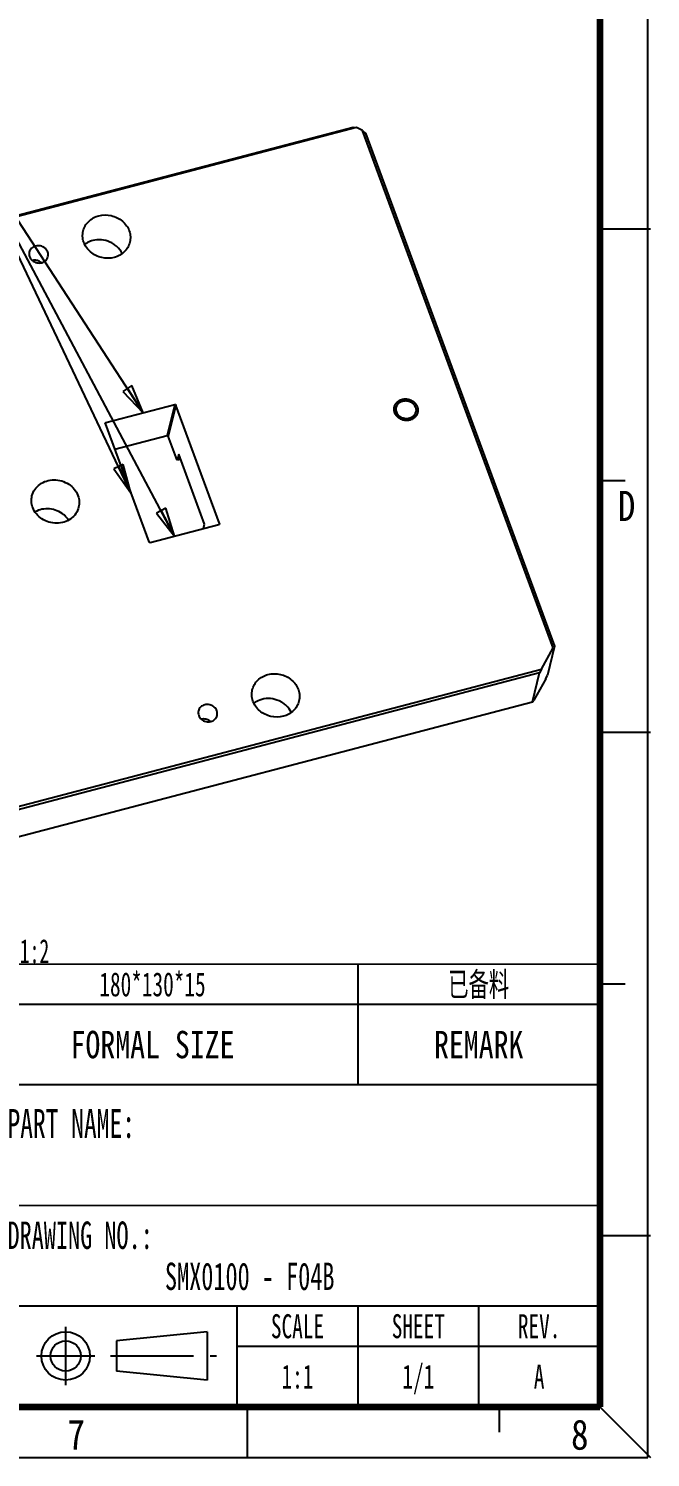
# Model space of a CAD drawing. Header units: millimetres. Extents: x 12 to 416, y 8 to 293.
# Drawn here: x 350.9 to 415.6, y 8.1 to 156.8 of the extents above; entities that cross this region are included whole.
import ezdxf

# ---------------------------------------------------------------- set-up
doc = ezdxf.new("R2010")
doc.units = ezdxf.units.MM
doc.header["$LTSCALE"] = 23.1
doc.linetypes.add('CENTER', pattern=[0.6, 0.375, -0.075, 0.075, -0.075])
doc.layers.get('0').update_dxf_attribs({"linetype": 'CONTINUOUS'})
doc.layers.add('DEFAULT_1', color=7, linetype='CENTER')
doc.layers.add('NOTE', color=7, linetype='CONTINUOUS')
doc.styles.get("Standard").update_dxf_attribs({"font": 'txt', "width": 0.6})
doc.styles.add('TEXTSTYLE_3', font='txt', dxfattribs={"width": 0.65})
doc.styles.add('TEXTSTYLE_4', font='txt', dxfattribs={"width": 0.8})
doc.styles.add('TEXTSTYLE_5', font='txt', dxfattribs={"width": 0.85})
doc.dimstyles.get("Standard").update_dxf_attribs({"dimtxt": 2.5, "dimasz": 3, "dimexe": 1.75, "dimexo": 0.875, "dimtad": 1, "dimdec": 3, "dimzin": 0, "dimdsep": 46, "dimtxsty": 'Standard', "dimblk": 'CLOSED', "dimblk1": 'CLOSED', "dimblk2": 'CLOSED', "dimcen": 0.09, "dimadec": 0, "dimazin": 0, "dimtol": 1, "dimtp": 0.001, "dimtm": 0.001, "dimtfac": 1, "dimtdec": 3, "dimtofl": 0, "dimtmove": 0, "dimatfit": 3, "dimldrblk": 'CLOSED', "dimfxl": 0, "dimtolj": 1, "dimtzin": 0, "dimarcsym": 0})

# ---------------------------------------------------------------- blocks, each defined once
blk = doc.blocks.new('*T42')
at = {"color": 2, "linetype": 'Continuous', "const_width": 0.2}
for points in [[(185.555, 46.06), (-0.1, 46.06)], [(0, 0), (0, 46.06)], [(10.58, 33.52), (10.58, 46.06)], [(23.18, 33.52), (23.18, 46.06)], [(66.18, 33.52), (66.18, 46.06)], [(77.58, 0), (77.58, 46.06)], [(97.58, 33.52), (97.58, 46.06)], [(117.58, 33.52), (117.58, 46.06)], [(160.315, 33.52), (160.315, 46.06)], [(185.455, 0), (185.455, 46.06)], [(185.455, 41.87), (0, 41.87)], [(185.455, 33.52), (0, 33.52)], [(30.36, 0), (30.36, 33.52)], [(54.89, 0), (54.89, 33.52)], [(122.72, 0), (122.72, 33.52)], [(77.58, 25.12), (30.36, 25.12)], [(185.455, 20.95), (77.58, 20.95)], [(77.58, 16.79), (30.36, 16.79)], [(122.72, 13.62), (77.58, 13.62)], [(185.455, 10.48), (122.72, 10.48)], [(147.745, 0), (147.745, 10.48)], [(160.315, 0), (160.315, 10.48)], [(172.885, 0), (172.885, 10.48)], [(77.58, 8.4), (30.36, 8.4)], [(122.72, 6.29), (77.58, 6.29)], [(185.455, 6.29), (147.745, 6.29)], [(185.555, 0), (-0.1, 0)]]:
    blk.add_lwpolyline(points, dxfattribs=at)
at = {"layer": 'NOTE', "color": 2, "linetype": 'Continuous', "line_spacing_factor": 0.9}
for s, insert, char_height, width, attachment_point, style in [('1', (5.29, 45.215), 2.5, 3.25, 2, 'TEXTSTYLE_3'), ('F04B', (16.88, 45.215), 2.5, 13, 2, 'TEXTSTYLE_3'), ('母模板', (44.68, 45.215), 2.5, 12, 2, 'TEXTSTYLE_4'), ('1', (71.88, 45.215), 2.5, 3.25, 2, 'TEXTSTYLE_3'), ('P20', (87.58, 45.215), 2.5, 9.75, 2, 'TEXTSTYLE_3'), ('180*130*15', (138.9475, 45.215), 2.5, 32.5, 2, 'TEXTSTYLE_3'), ('已备料 ', (172.885, 45.215), 2.5, 13, 2, 'TEXTSTYLE_3'), ('--', (107.58, 45.215), 2.5, 6.5, 2, 'TEXTSTYLE_3'), ('IT.', (5.29, 39.12), 2.85, 13.68, 2, 'TEXTSTYLE_4'), ('NO.', (16.88, 39.12), 2.85, 13.68, 2, 'TEXTSTYLE_4'), ('WORKPIECE NAME', (44.68, 39.12), 2.85, 63.84, 2, 'TEXTSTYLE_4'), ('QTY', (71.88, 39.12), 2.85, 13.68, 2, 'TEXTSTYLE_4'), ('MATERIAL', (87.58, 39.12), 2.85, 36.48, 2, 'TEXTSTYLE_4'), ('FINISH', (107.58, 39.12), 2.85, 27.36, 2, 'TEXTSTYLE_4'), ('FORMAL SIZE', (138.9475, 39.12), 2.85, 50.16, 2, 'TEXTSTYLE_4'), ('REMARK', (172.885, 39.12), 2.85, 27.36, 2, 'TEXTSTYLE_4'), ('PART NO.:\\P    Y24N01B-701 ', (78.7175, 30.985), 3, 62.4, 1, 'TEXTSTYLE_3'), ('PART NAME:  \\P    ', (123.8575, 30.985), 3, 46.8, 1, 'TEXTSTYLE_3'), ('APPD:  ', (78.7175, 18.535), 2.5, 22.75, 1, 'TEXTSTYLE_3'), ('DRAWING NO.:\\P             SMX0100 - F04B', (123.8575, 19.2775), 2.85, 100.035, 1, 'TEXTSTYLE_3'), (' \\P \\P \\P \\P \\P \\P \\P \\P \\PTHESE DRAWINGS AND SPECIFICATIONS\\P       ARE THE PROPERTY OF\\P      AMPHENOL CORPORATION\\P  AND SHALL NOT BE REPRODUCED OR\\P COPIED OR USED AS THE BASIS FOR\\PTHE MANUFACTURE OR SALE OF APPARATUS\\PWITHOUT THE WRITTEN PERMISSION OF\\P      AMPHENOL CORPORATION. ', (1.1375, 31.77), 1.2, 56.16, 1, 'TEXTSTYLE_3'), ('CHKD:', (78.7175, 11.205), 2.5, 16.25, 1, 'TEXTSTYLE_3'), ('SCALE', (154.03, 9.635), 2.5, 16.25, 2, 'TEXTSTYLE_3'), ('SHEET', (166.6, 9.635), 2.5, 16.25, 2, 'TEXTSTYLE_3'), ('REV.', (179.17, 9.635), 2.5, 13, 2, 'TEXTSTYLE_3'), ('DR: wangfei   2018.01.30', (78.7175, 4.57), 2.85, 88.92, 1, 'TEXTSTYLE_3'), ('1/1', (166.6, 4.395), 2.5, 9.75, 2, 'TEXTSTYLE_3'), ('1:1', (154.03, 4.395), 2.5, 9.75, 2, 'TEXTSTYLE_3'), ('A', (179.17, 4.395), 2.5, 3.25, 2, 'TEXTSTYLE_3')]:
    blk.add_mtext(s, dxfattribs=dict(at, insert=insert, char_height=char_height, width=width, attachment_point=attachment_point, style=style))
blk = doc.blocks.new('_CLOSED')
at = {"color": 0, "linetype": 'ByBlock'}
for p, q in [((0, 0), (-1, 0.183)), ((-1, 0.183), (-1, -0.183)), ((-1, -0.183), (0, 0)), ((-1, 0), (0, 0))]:
    blk.add_line(p, q, dxfattribs=at)

msp = doc.modelspace()

# ---------------------------------------------------------------- linework, layer by layer
at = {"color": 7, "linetype": 'Continuous'}
for p, q in [((415.3445, 8.0571), (415.3445, 293.0561)), ((385.0382, 146.4414), (301.7155, 124.6176)), ((301.8444, 124.7886), (384.6964, 146.4891)), ((384.6964, 146.4891), (385.0382, 146.4414)), ((385.669, 146.1307), (385.0382, 146.4414)), ((405.5064, 92.3066), (385.669, 146.1307)), ((385.669, 146.1307), (385.9579, 145.8676)), ((385.9579, 145.8676), (405.6353, 92.4776)), ((415.6072, 135.8892), (410.3683, 135.8892)), ((358.9569, 115.7643), (366.1123, 117.6384)), ((366.1123, 117.6384), (365.3185, 114.4079)), ((366.2385, 117.5763), (365.4446, 114.3457)), ((370.7819, 105.2489), (366.2385, 117.5763)), ((358.8948, 115.6528), (358.8918, 115.7013)), ((358.8948, 115.6528), (363.4382, 103.3254)), ((358.9156, 115.5963), (358.9569, 115.7643)), ((359.8787, 112.9831), (365.3185, 114.4079)), ((366.3725, 111.8281), (365.4446, 114.3457)), ((366.5313, 112.4743), (366.3725, 111.8281)), ((366.7345, 111.923), (366.3725, 111.8281)), ((369.2189, 105.1821), (366.5313, 112.4743)), ((412.9878, 109.6945), (410.3683, 109.6945)), ((363.5643, 103.2632), (370.7197, 105.1374)), ((369.1039, 104.7142), (369.2189, 105.1821)), ((370.76, 105.16), (370.7819, 105.2489)), ((370.7819, 105.2489), (370.7848, 105.2004)), ((404.2633, 90.0772), (405.5064, 92.3066)), ((405.6353, 92.4776), (404.8944, 89.4624)), ((405.6353, 92.4776), (405.5064, 92.3066)), ((322.3528, 68.6232), (404.2633, 90.0772)), ((404.0814, 89.6908), (322.6417, 68.3602)), ((403.3405, 86.6756), (404.0814, 89.6908)), ((404.2633, 90.0772), (404.0814, 89.6908)), ((404.7125, 89.076), (404.8944, 89.4624)), ((404.7125, 89.076), (403.4694, 86.8466)), ((321.9007, 65.345), (403.3405, 86.6756)), ((403.3405, 86.6756), (403.4694, 86.8466)), ((415.6072, 83.4997), (410.3683, 83.4997)), ((412.9878, 57.305), (410.3683, 57.305)), ((415.6072, 31.1103), (410.3683, 31.1103)), ((373.6957, 8.0589), (373.6957, 13.2978)), ((399.8904, 10.6784), (399.8904, 13.2978)), ((410.3683, 13.2978), (415.6072, 8.0589)), ((12.216, 8.0571), (415.3445, 8.0571))]:
    msp.add_line(p, q, dxfattribs=at)
at = {"color": 1, "linetype": 'Continuous'}
for p, q in [((369.4843, 21.1303), (360.0542, 20.1873)), ((369.4843, 21.1303), (369.4843, 16.1009)), ((360.0542, 20.1873), (360.0542, 17.0439)), ((369.4843, 16.1009), (360.0542, 17.0439))]:
    msp.add_line(p, q, dxfattribs=at)
at = {"color": 7, "linetype": 'Continuous', "const_width": 0.7}
for points in [[(410.3683, 13.2978), (410.3683, 287.8187)], [(17.4472, 13.2978), (410.3683, 13.2978)]]:
    msp.add_lwpolyline(points, dxfattribs=at)
at = {"color": 1, "linetype": 'Continuous'}
for radius in [2.5147, 1.5717]:
    msp.add_circle((354.7699, 18.6156), radius, dxfattribs=at)
at = {"color": 7, "linetype": 'Continuous'}
for centre, radius, start, end in [((351.5666, 131.5907), 1.0511, 49.546968, 55.589537), ((352.9206, 104.1458), 2.5997, 49.961031, 51.20703), ((352.9345, 104.1623), 2.5781, 47.561565, 49.961645), ((369.1643, 83.8435), 1.0511, 49.546968, 55.589537)]:
    msp.add_arc(centre, radius, start, end, dxfattribs=at)
for points, knots in [([(356.5913, 135.7009), (356.6369, 135.8869), (356.784, 136.2505), (357.1514, 136.7155), (357.6402, 137.0731), (358.021, 137.2232), (358.2193, 137.2752)], [0, 0, 0, 0, 0.24235105, 0.48836522, 0.7406397, 1, 1, 1, 1]), ([(358.2193, 137.2752), (358.6374, 137.3847), (359.3221, 137.3881), (360.1438, 137.0915), (360.6904, 136.7313), (361.1223, 136.2579), (361.41, 135.7024), (361.5314, 135.1032), (361.4941, 134.7004), (361.447, 134.5088)], [0, 0, 0, 0, 0.25675033, 0.38706314, 0.51575812, 0.64151415, 0.76373977, 0.88280424, 1, 1, 1, 1]), ([(359.819, 132.9345), (359.4009, 132.825), (358.7162, 132.8216), (357.8945, 133.1182), (357.3479, 133.4784), (356.916, 133.9518), (356.6283, 134.5073), (356.5069, 135.1064), (356.5442, 135.5093), (356.5913, 135.7009)], [0, 0, 0, 0, 0.25675033, 0.38706314, 0.51575812, 0.64151415, 0.76373977, 0.88280424, 1, 1, 1, 1]), ([(351.6379, 134.1235), (351.4828, 134.0829), (351.192, 133.9293), (351.0234, 133.6427), (350.9869, 133.4944)], [0, 0, 0, 0, 0.51209336, 1, 1, 1, 1]), ([(352.9289, 133.0163), (352.9478, 133.093), (352.9629, 133.2541), (352.9144, 133.4939), (352.7994, 133.7163), (352.568, 133.9701), (352.1668, 134.1701), (351.8052, 134.1673), (351.6379, 134.1235)], [0, 0, 0, 0, 0.11741439, 0.23670188, 0.3591554, 0.48514263, 0.74275371, 1, 1, 1, 1]), ([(357.5842, 134.6907), (357.5091, 134.671), (357.2175, 134.5804), (356.9422, 134.4355), (356.7589, 134.3004)], [0, 0, 0, 0, 0.25400916, 1, 1, 1, 1]), ([(360.648, 133.3466), (360.5202, 133.608), (360.2468, 133.9701), (359.7784, 134.3367), (359.2422, 134.6272), (358.4934, 134.8175), (357.8757, 134.767), (357.5842, 134.6907)], [0, 0, 0, 0, 0.24258143, 0.36770418, 0.49442668, 0.74875661, 1, 1, 1, 1]), ([(361.447, 134.5088), (361.4014, 134.3228), (361.2543, 133.9592), (360.8868, 133.4942), (360.3981, 133.1366), (360.0173, 132.9865), (359.819, 132.9345)], [0, 0, 0, 0, 0.24235105, 0.48836522, 0.7406397, 1, 1, 1, 1]), ([(350.9869, 133.4944), (350.968, 133.4178), (350.9529, 133.2566), (351.0014, 133.0168), (351.1164, 132.7945), (351.3478, 132.5406), (351.749, 132.3406), (352.1105, 132.3434), (352.2779, 132.3872)], [0, 0, 0, 0, 0.11741439, 0.23670188, 0.3591554, 0.48514263, 0.74275371, 1, 1, 1, 1]), ([(352.1606, 132.4578), (352.0377, 132.5421), (351.7545, 132.6599), (351.4476, 132.6569), (351.3028, 132.6245)], [0, 0, 0, 0, 0.50106389, 1, 1, 1, 1]), ([(352.2779, 132.3872), (352.433, 132.4279), (352.7238, 132.5814), (352.8924, 132.868), (352.9289, 133.0163)], [0, 0, 0, 0, 0.51209336, 1, 1, 1, 1]), ([(366.1123, 117.6384), (366.1369, 117.6449), (366.1915, 117.6396), (366.23, 117.5994), (366.2385, 117.5763)], [0, 0, 0, 0, 0.50837456, 1, 1, 1, 1]), ([(389.1346, 117.1252), (389.1373, 117.1524), (389.142, 117.2068), (389.1498, 117.2677), (389.1515, 117.3088), (389.1609, 117.3351), (389.1756, 117.3813), (389.1947, 117.4334), (389.209, 117.4874), (389.2391, 117.5348), (389.2757, 117.5943), (389.3093, 117.656), (389.3507, 117.6957), (389.3797, 117.7268), (389.4097, 117.7572), (389.4473, 117.8), (389.5097, 117.8386), (389.5693, 117.8796), (389.6169, 117.9132), (389.6723, 117.933), (389.7253, 117.9568), (389.7727, 117.9761), (389.7993, 117.9879), (389.8448, 117.9952), (389.8959, 118.0076), (389.9555, 118.0187), (389.9994, 118.031), (390.046, 118.0288), (390.1072, 118.0312), (390.1609, 118.0303), (390.2071, 118.0333), (390.2375, 118.0277), (390.291, 118.0194), (390.3517, 118.0078), (390.4135, 118.0006), (390.4714, 117.9786), (390.544, 117.9525), (390.6321, 117.9227), (390.6963, 117.8802), (390.749, 117.8494), (390.8035, 117.8198), (390.8574, 117.7692), (390.9136, 117.7208), (390.9591, 117.6825), (390.9933, 117.6338), (391.0308, 117.5881), (391.0622, 117.547), (391.0809, 117.5239), (391.0983, 117.4836), (391.1289, 117.4256), (391.1543, 117.373), (391.1672, 117.3469)], [0, 0, 0, 0, 0.03125, 0.0625, 0.0703125, 0.078125, 0.09375, 0.125, 0.140625, 0.15625, 0.1875, 0.21875, 0.234375, 0.25, 0.265625, 0.28125, 0.3125, 0.34375, 0.359375, 0.375, 0.40625, 0.421875, 0.4296875, 0.4375, 0.46875, 0.484375, 0.5, 0.515625, 0.53125, 0.5625, 0.5703125, 0.578125, 0.59375, 0.625, 0.640625, 0.65625, 0.6875, 0.71875, 0.75, 0.765625, 0.78125, 0.8125, 0.84375, 0.859375, 0.875, 0.90625, 0.921875, 0.9296875, 0.9375, 0.96875, 1, 1, 1, 1]), ([(389.8427, 117.9995), (389.6798, 117.9568), (389.3745, 117.7956), (389.1974, 117.4947), (389.1591, 117.339)], [0, 0, 0, 0, 0.51209336, 1, 1, 1, 1]), ([(391.1672, 117.3469), (391.1226, 117.468), (390.978, 117.6975), (390.6484, 117.9382), (390.2511, 118.0531), (389.9733, 118.0337), (389.8427, 117.9995)], [0, 0, 0, 0, 0.24133075, 0.49219068, 0.74750478, 1, 1, 1, 1]), ([(389.1591, 117.339), (389.1387, 117.2561), (389.1231, 117.0815), (389.16, 116.9105), (389.1901, 116.829)], [0, 0, 0, 0, 0.49582187, 1, 1, 1, 1]), ([(389.1901, 116.829), (389.2347, 116.708), (389.3793, 116.4784), (389.7089, 116.2377), (390.1062, 116.1228), (390.384, 116.1422), (390.5146, 116.1764)], [0, 0, 0, 0, 0.24133075, 0.49219068, 0.74750478, 1, 1, 1, 1]), ([(390.5146, 116.1764), (390.6774, 116.2191), (390.9828, 116.3803), (391.1599, 116.6812), (391.1982, 116.837)], [0, 0, 0, 0, 0.51209336, 1, 1, 1, 1]), ([(358.8918, 115.7013), (358.8972, 115.7235), (358.92, 115.751), (358.949, 115.7622), (358.9569, 115.7643)], [0, 0, 0, 0, 0.73657499, 1, 1, 1, 1]), ([(365.4446, 114.3457), (365.4361, 114.3688), (365.3977, 114.409), (365.3431, 114.4143), (365.3185, 114.4079)], [0, 0, 0, 0, 0.49162544, 1, 1, 1, 1]), ([(351.2677, 108.1286), (351.3255, 108.3638), (351.5319, 108.8221), (352.0673, 109.3626), (352.7689, 109.7086), (353.562, 109.828), (354.3668, 109.7118), (355.1032, 109.3721), (355.6972, 108.8426), (355.9615, 108.3868), (356.0493, 108.1488)], [0, 0, 0, 0, 0.11732776, 0.23737247, 0.3616316, 0.48982572, 0.62016329, 0.75007869, 0.87713753, 1, 1, 1, 1]), ([(351.3417, 106.9158), (351.2703, 107.1096), (351.1824, 107.5163), (351.2192, 107.9314), (351.2677, 108.1286)], [0, 0, 0, 0, 0.50418945, 1, 1, 1, 1]), ([(356.0493, 108.1488), (356.1207, 107.9551), (356.2086, 107.5483), (356.1718, 107.1332), (356.1233, 106.9361)], [0, 0, 0, 0, 0.50418945, 1, 1, 1, 1]), ([(356.1233, 106.9361), (356.0655, 106.7009), (355.8591, 106.2426), (355.3237, 105.7021), (354.6221, 105.356), (353.829, 105.2367), (353.0242, 105.3528), (352.2878, 105.6925), (351.6938, 106.222), (351.4295, 106.6779), (351.3417, 106.9158)], [0, 0, 0, 0, 0.11732776, 0.23737247, 0.3616316, 0.48982572, 0.62016329, 0.75007869, 0.87713753, 1, 1, 1, 1]), ([(354.5493, 106.1721), (354.3443, 106.3369), (353.8798, 106.6073), (353.1007, 106.7979), (352.3062, 106.7623), (351.8082, 106.5841), (351.584, 106.4602)], [0, 0, 0, 0, 0.25103736, 0.50454379, 0.75556366, 1, 1, 1, 1]), ([(355.0745, 105.5962), (355.0466, 105.6388), (354.9283, 105.8073), (354.7884, 105.9605), (354.6742, 106.065)], [0, 0, 0, 0, 0.24785374, 1, 1, 1, 1]), ([(363.5643, 103.2632), (363.5397, 103.2568), (363.4851, 103.2621), (363.4467, 103.3023), (363.4382, 103.3254)], [0, 0, 0, 0, 0.50837206, 1, 1, 1, 1]), ([(374.189, 87.9538), (374.2346, 88.1398), (374.3817, 88.5034), (374.7492, 88.9684), (375.2379, 89.326), (375.6187, 89.4761), (375.817, 89.5281)], [0, 0, 0, 0, 0.24235105, 0.48836522, 0.7406397, 1, 1, 1, 1]), ([(375.817, 89.5281), (376.2351, 89.6376), (376.9198, 89.641), (377.7415, 89.3444), (378.2881, 88.9842), (378.72, 88.5108), (379.0077, 87.9553), (379.1291, 87.3561), (379.0918, 86.9533), (379.0448, 86.7617)], [0, 0, 0, 0, 0.25675033, 0.38706314, 0.51575812, 0.64151415, 0.76373977, 0.88280424, 1, 1, 1, 1]), ([(377.4168, 85.1874), (376.9986, 85.0779), (376.3139, 85.0744), (375.4922, 85.3711), (374.9457, 85.7313), (374.5137, 86.2047), (374.226, 86.7601), (374.1046, 87.3593), (374.1419, 87.7622), (374.189, 87.9538)], [0, 0, 0, 0, 0.25675033, 0.38706314, 0.51575812, 0.64151415, 0.76373977, 0.88280424, 1, 1, 1, 1]), ([(369.2356, 86.3764), (369.0806, 86.3358), (368.7897, 86.1822), (368.6211, 85.8956), (368.5846, 85.7473)], [0, 0, 0, 0, 0.51209336, 1, 1, 1, 1]), ([(370.5266, 85.2692), (370.5455, 85.3459), (370.5606, 85.507), (370.5121, 85.7468), (370.3971, 85.9692), (370.1657, 86.223), (369.7645, 86.423), (369.403, 86.4202), (369.2356, 86.3764)], [0, 0, 0, 0, 0.11741439, 0.23670188, 0.3591554, 0.48514263, 0.74275371, 1, 1, 1, 1]), ([(375.1819, 86.9436), (375.1068, 86.9239), (374.8152, 86.8332), (374.5399, 86.6884), (374.3566, 86.5533)], [0, 0, 0, 0, 0.25400916, 1, 1, 1, 1]), ([(378.2457, 85.5995), (378.1179, 85.8609), (377.8445, 86.2229), (377.3761, 86.5896), (376.8399, 86.88), (376.0912, 87.0704), (375.4734, 87.0199), (375.1819, 86.9436)], [0, 0, 0, 0, 0.24258143, 0.36770418, 0.49442668, 0.74875661, 1, 1, 1, 1]), ([(379.0448, 86.7617), (378.9991, 86.5757), (378.852, 86.2121), (378.4846, 85.747), (377.9958, 85.3894), (377.6151, 85.2393), (377.4168, 85.1874)], [0, 0, 0, 0, 0.24235105, 0.48836522, 0.7406397, 1, 1, 1, 1]), ([(368.5846, 85.7473), (368.5658, 85.6706), (368.5506, 85.5095), (368.5991, 85.2697), (368.7141, 85.0473), (368.9455, 84.7935), (369.3467, 84.5935), (369.7083, 84.5963), (369.8756, 84.6401)], [0, 0, 0, 0, 0.11741439, 0.23670188, 0.3591554, 0.48514263, 0.74275371, 1, 1, 1, 1]), ([(369.7583, 84.7107), (369.6354, 84.7949), (369.3522, 84.9128), (369.0453, 84.9098), (368.9005, 84.8773)], [0, 0, 0, 0, 0.50106389, 1, 1, 1, 1]), ([(369.8756, 84.6401), (370.0307, 84.6807), (370.3215, 84.8343), (370.4901, 85.1209), (370.5266, 85.2692)], [0, 0, 0, 0, 0.51209336, 1, 1, 1, 1])]:
    msp.add_open_spline(points, degree=3, knots=knots, dxfattribs=at)
at = {"color": 2, "linetype": 'Continuous'}
for points in [[(389.0018, 116.7797), (388.9925, 116.8158), (388.9782, 116.8699), (388.9612, 116.9423), (388.9431, 116.9961), (388.9454, 117.0515), (388.9418, 117.1064), (388.9412, 117.1614), (388.9347, 117.2169), (388.9489, 117.2702), (388.9571, 117.3242), (388.9683, 117.3777), (388.9736, 117.4324), (388.9997, 117.4829), (389.0199, 117.5347), (389.0429, 117.5854), (389.0606, 117.6391), (389.0965, 117.682), (389.1272, 117.7281), (389.1604, 117.7724), (389.1889, 117.8203), (389.2338, 117.8559), (389.274, 117.8951), (389.3164, 117.9324), (389.3548, 117.9738), (389.407, 118.0005), (389.4552, 118.0314), (389.5053, 118.0602), (389.5519, 118.0935), (389.6107, 118.1106), (389.6661, 118.1324), (389.7228, 118.1517), (389.7778, 118.1763), (389.838, 118.182), (389.8967, 118.1932), (389.956, 118.2016), (390.0144, 118.2155), (390.0756, 118.2105), (390.1361, 118.211), (390.1967, 118.2087), (390.2576, 118.2118), (390.3171, 118.1962), (390.3771, 118.186), (390.4368, 118.1731), (390.4974, 118.1655), (390.5544, 118.1392), (390.6126, 118.1182), (390.6697, 118.0948), (390.7298, 118.0759), (390.779, 118.0411), (390.8313, 118.0109), (390.882, 117.9785), (390.9362, 117.9502), (390.9778, 117.9076), (391.0231, 117.869), (391.0664, 117.8286), (391.114, 117.7915), (391.1461, 117.7428), (391.1827, 117.6974), (391.217, 117.6504), (391.2561, 117.6063), (391.2781, 117.5521), (391.3133, 117.4833), (391.3385, 117.4309), (391.3555, 117.3962)], [(391.3555, 117.3962), (391.3647, 117.3601), (391.3791, 117.306), (391.3961, 117.2337), (391.4142, 117.1798), (391.4119, 117.1245), (391.4154, 117.0695), (391.416, 117.0146), (391.4226, 116.9591), (391.4084, 116.9057), (391.4002, 116.8517), (391.3889, 116.7982), (391.3837, 116.7435), (391.3576, 116.693), (391.3374, 116.6412), (391.3144, 116.5905), (391.2966, 116.5368), (391.2608, 116.4939), (391.2301, 116.4479), (391.1969, 116.4035), (391.1684, 116.3557), (391.1235, 116.32), (391.0833, 116.2808), (391.0409, 116.2436), (391.0024, 116.2021), (390.9503, 116.1754), (390.902, 116.1445), (390.8519, 116.1158), (390.8053, 116.0824), (390.7466, 116.0653), (390.6911, 116.0436), (390.6345, 116.0243), (390.5794, 115.9997), (390.5193, 115.9939), (390.4606, 115.9828), (390.4013, 115.9743), (390.3428, 115.9605), (390.2816, 115.9654), (390.2212, 115.965), (390.1606, 115.9672), (390.0997, 115.9641), (390.0401, 115.9797), (389.9801, 115.9899), (389.9205, 116.0028), (389.8599, 116.0104), (389.8029, 116.0367), (389.7447, 116.0577), (389.6876, 116.0812), (389.6274, 116.1), (389.5783, 116.1348), (389.5259, 116.1651), (389.4753, 116.1975), (389.4211, 116.2258), (389.3794, 116.2684), (389.3342, 116.3069), (389.2909, 116.3474), (389.2432, 116.3844), (389.2111, 116.4332), (389.1745, 116.4786), (389.1403, 116.5256), (389.1012, 116.5696), (389.0792, 116.6239), (389.0439, 116.6926), (389.0188, 116.745), (389.0018, 116.7797)]]:
    msp.add_open_spline(points, degree=3, knots=[0, 0, 0, 0, 0.03125, 0.046875, 0.0625, 0.078125, 0.09375, 0.109375, 0.125, 0.140625, 0.15625, 0.171875, 0.1875, 0.203125, 0.21875, 0.234375, 0.25, 0.265625, 0.28125, 0.296875, 0.3125, 0.328125, 0.34375, 0.359375, 0.375, 0.390625, 0.40625, 0.421875, 0.4375, 0.453125, 0.46875, 0.484375, 0.5, 0.515625, 0.53125, 0.546875, 0.5625, 0.578125, 0.59375, 0.609375, 0.625, 0.640625, 0.65625, 0.671875, 0.6875, 0.703125, 0.71875, 0.734375, 0.75, 0.765625, 0.78125, 0.796875, 0.8125, 0.828125, 0.84375, 0.859375, 0.875, 0.890625, 0.90625, 0.921875, 0.9375, 0.953125, 0.96875, 1, 1, 1, 1], dxfattribs=at)
at = {"color": 7, "linetype": 'Continuous'}
for points in [[(389.1901, 116.829), (389.1738, 116.8771), (389.144, 116.9742), (389.1368, 117.0738), (389.1346, 117.1252)], [(389.3414, 116.5611), (389.3119, 116.6002), (389.2508, 116.6856), (389.2098, 116.7798), (389.1901, 116.829)], [(389.5763, 116.3427), (389.5325, 116.3744), (389.4463, 116.4399), (389.3761, 116.5196), (389.3414, 116.5611)], [(389.868, 116.1988), (389.8196, 116.2158), (389.7166, 116.2548), (389.6236, 116.312), (389.5763, 116.3427)], [(390.1926, 116.141), (390.138, 116.1442), (390.0283, 116.1531), (389.922, 116.1825), (389.868, 116.1988)], [(390.516, 116.1768), (390.4638, 116.1644), (390.3582, 116.1422), (390.2487, 116.1405), (390.1926, 116.141)], [(390.8036, 116.3011), (390.762, 116.2762), (390.671, 116.2249), (390.5693, 116.1923), (390.516, 116.1768)], [(391.0307, 116.5017), (391.0002, 116.466), (390.9324, 116.3909), (390.8482, 116.331), (390.8036, 116.3011)], [(391.1759, 116.7616), (391.1583, 116.7155), (391.1203, 116.624), (391.0618, 116.5425), (391.0307, 116.5017)], [(391.1672, 117.3469), (391.1969, 117.2502), (391.2455, 117.0518), (391.2027, 116.8564), (391.1759, 116.7616)], [(370.7625, 105.1613), (370.7509, 105.1499), (370.7355, 105.1415), (370.7197, 105.1374)], [(370.7849, 105.2004), (370.7813, 105.1858), (370.7732, 105.1719), (370.7625, 105.1613)]]:
    msp.add_open_spline(points, degree=3, dxfattribs=at)
at = {"layer": 'DEFAULT_1', "color": 6, "linetype": 'CENTER'}
for p, q in [((354.7699, 21.646), (354.7699, 15.5852)), ((351.7395, 18.6156), (357.8003, 18.6156)), ((359.4194, 18.6156), (370.4796, 18.6156))]:
    msp.add_line(p, q, dxfattribs=at)

# ---------------------------------------------------------------- block references
msp.add_blockref('*T42', (224.8588, 13.3273))

# ---------------------------------------------------------------- texts
at = {"color": 7, "linetype": 'Continuous', "char_height": 3.1434, "width": 2.671864, "line_spacing_factor": 0.9, "style": 'TEXTSTYLE_5'}
for s, insert, attachment_point in [('D', (414.0404, 108.6467), 3), ('7', (355.872, 12.0056), 2), ('8', (408.2615, 12.0056), 2)]:
    msp.add_mtext(s, dxfattribs=dict(at, insert=insert, attachment_point=attachment_point))
at = {"layer": 'NOTE', "color": 2, "linetype": 'Continuous', "insert": (353.0586, 61.995), "char_height": 2.5, "width": 9, "attachment_point": 3, "line_spacing_factor": 0.9}
msp.add_mtext('比例 1:2', dxfattribs=at)

# ---------------------------------------------------------------- leaders
at = {"layer": 'NOTE', "color": 2, "linetype": 'Continuous', "annotation_type": 0, "has_hookline": 1, "hookline_direction": 1, "text_width": 33.3234}
for points in [[(362.8328, 116.7795), (343.5438, 146.3973), (337.2938, 146.3973)], [(361.5495, 108.4499), (343.5438, 146.3973), (337.2938, 146.3973)], [(366.1053, 103.9288), (343.5438, 146.3973), (337.2938, 146.3973)]]:
    msp.add_leader(points, dimstyle='Standard', override={"dimtad": 0}, dxfattribs=at)

doc.saveas('drawing.dxf')
